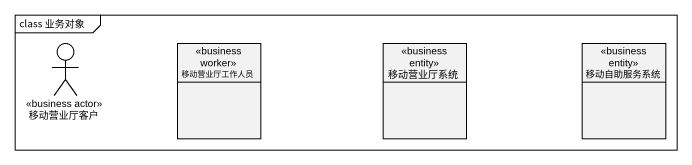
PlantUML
@startuml
mainframe class 业务对象
allowmixing
hide circle
hide empty members
actor 移动营业厅客户 <<business actor>>
class 移动营业厅工作人员 <<business worker>>
class 移动营业厅系统 <<business entity>>
class 移动自助服务系统 <<business entity>>
@enduml
